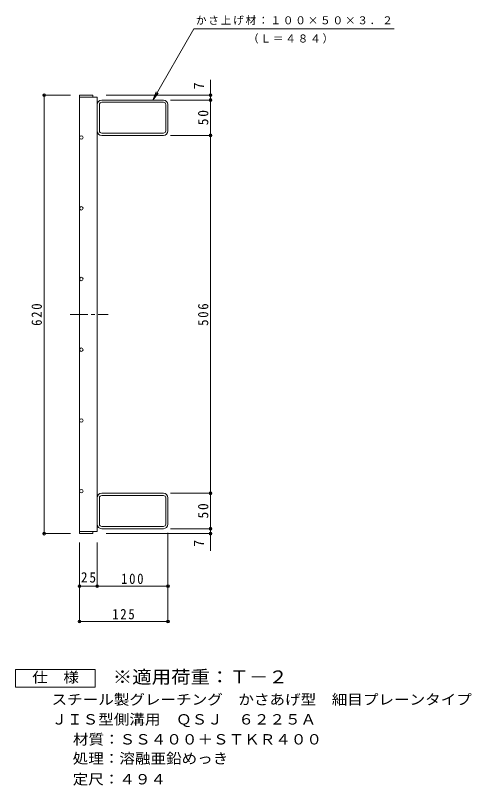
# Model space of a CAD drawing. Units: millimetres at full size, sheet at 1:5. Extents: x -685 to 892, y -689 to 649.
# Drawn here: x 247 to 892, y -504 to 584 of the extents above; entities that cross this region are included whole.
import ezdxf
from ezdxf.enums import TextEntityAlignment as Align

# ---------------------------------------------------------------- set-up
doc = ezdxf.new("R2010")
doc.units = ezdxf.units.MM
doc.header["$LTSCALE"] = 5
doc.header["$PDMODE"] = 32
doc.header["$PDSIZE"] = 4
doc.linetypes.add('CHAIN1', pattern=[8, 5, -1, 1, -1])
for name, color, linetype, lineweight in [('1-1_1-1ﾚｲﾔ', 2, 'Continuous', 9), ('1-2_1-2ﾚｲﾔ', 3, 'Continuous', 9), ('1-4_1-4ﾚｲﾔ', 7, 'Continuous', 9), ('1-5_1-5ﾚｲﾔ', 7, 'Continuous', 9), ('F-4_F-4ﾚｲﾔ', 2, 'Continuous', 9)]:
    doc.layers.add(name, color=color, linetype=linetype, lineweight=lineweight)
doc.layers.add('F-5_F-5ﾚｲﾔ', color=3, linetype='Continuous')
doc.styles.add('ＭＳ ゴシック', font='')
doc.styles.get('ＭＳ ゴシック').set_extended_font_data('MS Gothic')

msp = doc.modelspace()

# ---------------------------------------------------------------- linework, layer by layer
at = {"layer": '1-1_1-1ﾚｲﾔ'}
for p, q in [((362.838, 421.225), (362.838, 458.425)), ((366.038, 421.225), (366.038, 458.424)), ((456.438, 464.825), (369.238, 464.825)), ((456.438, 461.625), (369.238, 461.625)), ((459.638, 421.225), (459.638, 458.424)), ((462.838, 421.225), (462.838, 458.425)), ((369.238, 418.025), (456.438, 418.025)), ((456.438, 414.825), (369.238, 414.825)), ((362.838, -97.575), (362.838, -134.775)), ((366.038, -97.575), (366.038, -134.775)), ((456.438, -91.175), (369.238, -91.175)), ((369.238, -94.375), (456.438, -94.375)), ((459.638, -97.575), (459.638, -134.775)), ((462.838, -97.575), (462.838, -134.775)), ((456.438, -137.975), (369.238, -137.975)), ((456.438, -141.175), (369.238, -141.175))]:
    msp.add_line(p, q, dxfattribs=at)
for centre, radius, start, end in [((369.238, 458.425), 6.4, 90, 180), ((369.238, 458.424), 3.2, 90, 180), ((456.438, 458.425), 6.4, 0, 90), ((456.438, 458.424), 3.2, 0, 90), ((369.238, 421.225), 6.4, 180, 270), ((369.238, 421.225), 3.2, 180, 270), ((456.438, 421.225), 6.4, 270, 0), ((456.438, 421.225), 3.2, 270, 0), ((369.238, -97.575), 6.4, 90, 180), ((369.238, -97.575), 3.2, 90, 180), ((456.438, -97.575), 6.4, 0, 90), ((456.438, -97.575), 3.2, 0, 90), ((369.238, -134.775), 6.4, 180, 270), ((369.238, -134.775), 3.2, 180, 270), ((456.438, -134.775), 3.2, 270, 0), ((456.438, -134.775), 6.4, 270, 0)]:
    msp.add_arc(centre, radius, start, end, dxfattribs=at)
at = {"layer": '1-2_1-2ﾚｲﾔ'}
for p, q in [((337.838, 471.825), (337.838, -148.175)), ((337.838, 468.825), (362.838, 468.825)), ((337.838, -148.175), (356.838, -148.175)), ((356.838, -145.175), (356.838, -148.175))]:
    msp.add_line(p, q, dxfattribs=at)
at = {"layer": '1-2_1-2ﾚｲﾔ', "linetype": 'CHAIN1'}
msp.add_line((324.46, 161.825), (378.396, 161.825), dxfattribs=at)
at = {"layer": '1-2_1-2ﾚｲﾔ'}
for points in [[(337.838, 471.825), (356.838, 471.825), (356.838, 468.825)], [(337.838, -145.175), (362.838, -145.175), (362.838, 468.825)]]:
    msp.add_lwpolyline(points, dxfattribs=at)
for centre in [(340.338, 411.826), (340.338, 311.826), (340.338, 211.826), (340.338, 111.826), (340.338, 11.826), (340.338, -88.174)]:
    msp.add_circle(centre, 2.5, dxfattribs=at)
at = {"layer": '1-4_1-4ﾚｲﾔ'}
for p, q in [((523.055, 464.825), (523.055, 493.462)), ((325.338, 471.825), (286.338, 471.825)), ((287.838, -148.175), (287.838, 471.825)), ((375.338, 471.825), (524.554, 471.825)), ((524.555, 464.825), (466.438, 464.825)), ((523.055, 464.825), (523.055, 414.825)), ((524.555, 414.825), (466.438, 414.825)), ((523.055, 414.825), (523.055, -91.175)), ((524.555, -91.175), (466.438, -91.175)), ((523.055, -91.175), (523.055, -141.175)), ((524.555, -141.175), (466.438, -141.175)), ((523.054, -172.62), (523.054, -141.176)), ((325.338, -148.175), (286.338, -148.175)), ((375.338, -148.175), (524.554, -148.175)), ((462.838, -147.276), (462.838, -274)), ((337.838, -160.676), (337.838, -274)), ((362.838, -160.676), (362.838, -224)), ((337.838, -222.5), (362.838, -222.5)), ((362.838, -222.5), (462.838, -222.5)), ((337.838, -272.5), (462.838, -272.5))]:
    msp.add_line(p, q, dxfattribs=at)
for p in [(287.838, 471.825), (523.055, 471.825), (523.055, 464.825), (523.055, 414.825), (523.055, -91.175), (523.055, -141.175), (287.838, -148.175), (523.054, -148.175), (337.838, -222.5), (362.838, -222.5), (462.838, -222.5), (337.838, -272.5), (462.838, -272.5)]:
    msp.add_point(p, dxfattribs=at)
at = {"layer": '1-5_1-5ﾚｲﾔ'}
for p, q in [((441.438, 464.825), (499.599, 565.686)), ((499.599, 565.686), (782.267, 565.686)), ((441.438, 464.825), (446.221, 476.373)), ((441.438, 464.825), (449.047, 474.742))]:
    msp.add_line(p, q, dxfattribs=at)
at = {"layer": 'F-4_F-4ﾚｲﾔ'}
msp.add_lwpolyline([(247.297, -365.473), (247.297, -340.473), (359.797, -340.473), (359.797, -365.473)], close=True, dxfattribs=at)

# ---------------------------------------------------------------- texts
at = {"layer": '1-4_1-4ﾚｲﾔ', "color": 2, "style": 'ＭＳ ゴシック'}
for p in [(518.054, 479.84), (518.054, -166.884)]:
    msp.add_text('7', height=14.66, rotation=90, dxfattribs=at).set_placement(p, align=Align.BOTTOM_LEFT)
at = {"layer": '1-4_1-4ﾚｲﾔ', "color": 2, "char_height": 14.66, "attachment_point": 7, "rotation": 90, "style": 'ＭＳ ゴシック'}
for s, insert in [('\\T1.27;\\W0.95;50', (520.055, 429.2)), ('\\T1.27;\\W0.9;620', (284.838, 145.575)), ('\\T1.27;\\W0.9;506', (520.055, 145.575)), ('\\T1.27;\\W0.95;50', (520.055, -126.8))]:
    msp.add_mtext(s, dxfattribs=dict(at, insert=insert))
at = {"layer": '1-4_1-4ﾚｲﾔ', "color": 2, "char_height": 14.66, "attachment_point": 7, "style": 'ＭＳ ゴシック'}
for s, insert in [('\\T1.27;\\W0.95;25', (339.713, -217.5)), ('\\T1.27;\\W0.9;100', (396.588, -219.5)), ('\\T1.27;\\W0.9;125', (384.088, -269.5))]:
    msp.add_mtext(s, dxfattribs=dict(at, insert=insert))
at = {"layer": '1-5_1-5ﾚｲﾔ', "char_height": 11, "attachment_point": 7, "style": 'ＭＳ ゴシック'}
for s, insert in [('\\T1.17;かさ上げ材：１００×５０×３．２', (502.303, 570.692)), ('\\T1.17;（Ｌ＝４８４）', (575.95, 544.689))]:
    msp.add_mtext(s, dxfattribs=dict(at, insert=insert))
at = {"layer": 'F-4_F-4ﾚｲﾔ', "style": 'ＭＳ ゴシック', "width": 1.1}
for s, p in [('仕\u3000様', (271.047, -362.973)), ('スチール製グレーチング\u3000かさあげ型\u3000細目プレーンタイプ', (298.342, -394.433)), ('ＪＩＳ型側溝用\u3000ＱＳＪ\u3000６２２５Ａ', (298.342, -422.482)), ('材質：ＳＳ４００＋ＳＴＫＲ４００', (328.528, -450.712)), ('処理：溶融亜鉛めっき', (328.198, -477.751)), ('定尺：４９４', (328.197, -507.108))]:
    msp.add_text(s, height=14.66, dxfattribs=at).set_placement(p, align=Align.BOTTOM_LEFT)
at = {"layer": 'F-5_F-5ﾚｲﾔ', "style": 'ＭＳ ゴシック', "width": 1.1}
msp.add_text('※適用荷重：Ｔ－２', height=18.33, dxfattribs=at).set_placement((384.797, -365.473), align=Align.BOTTOM_LEFT)

doc.saveas('drawing.dxf')
